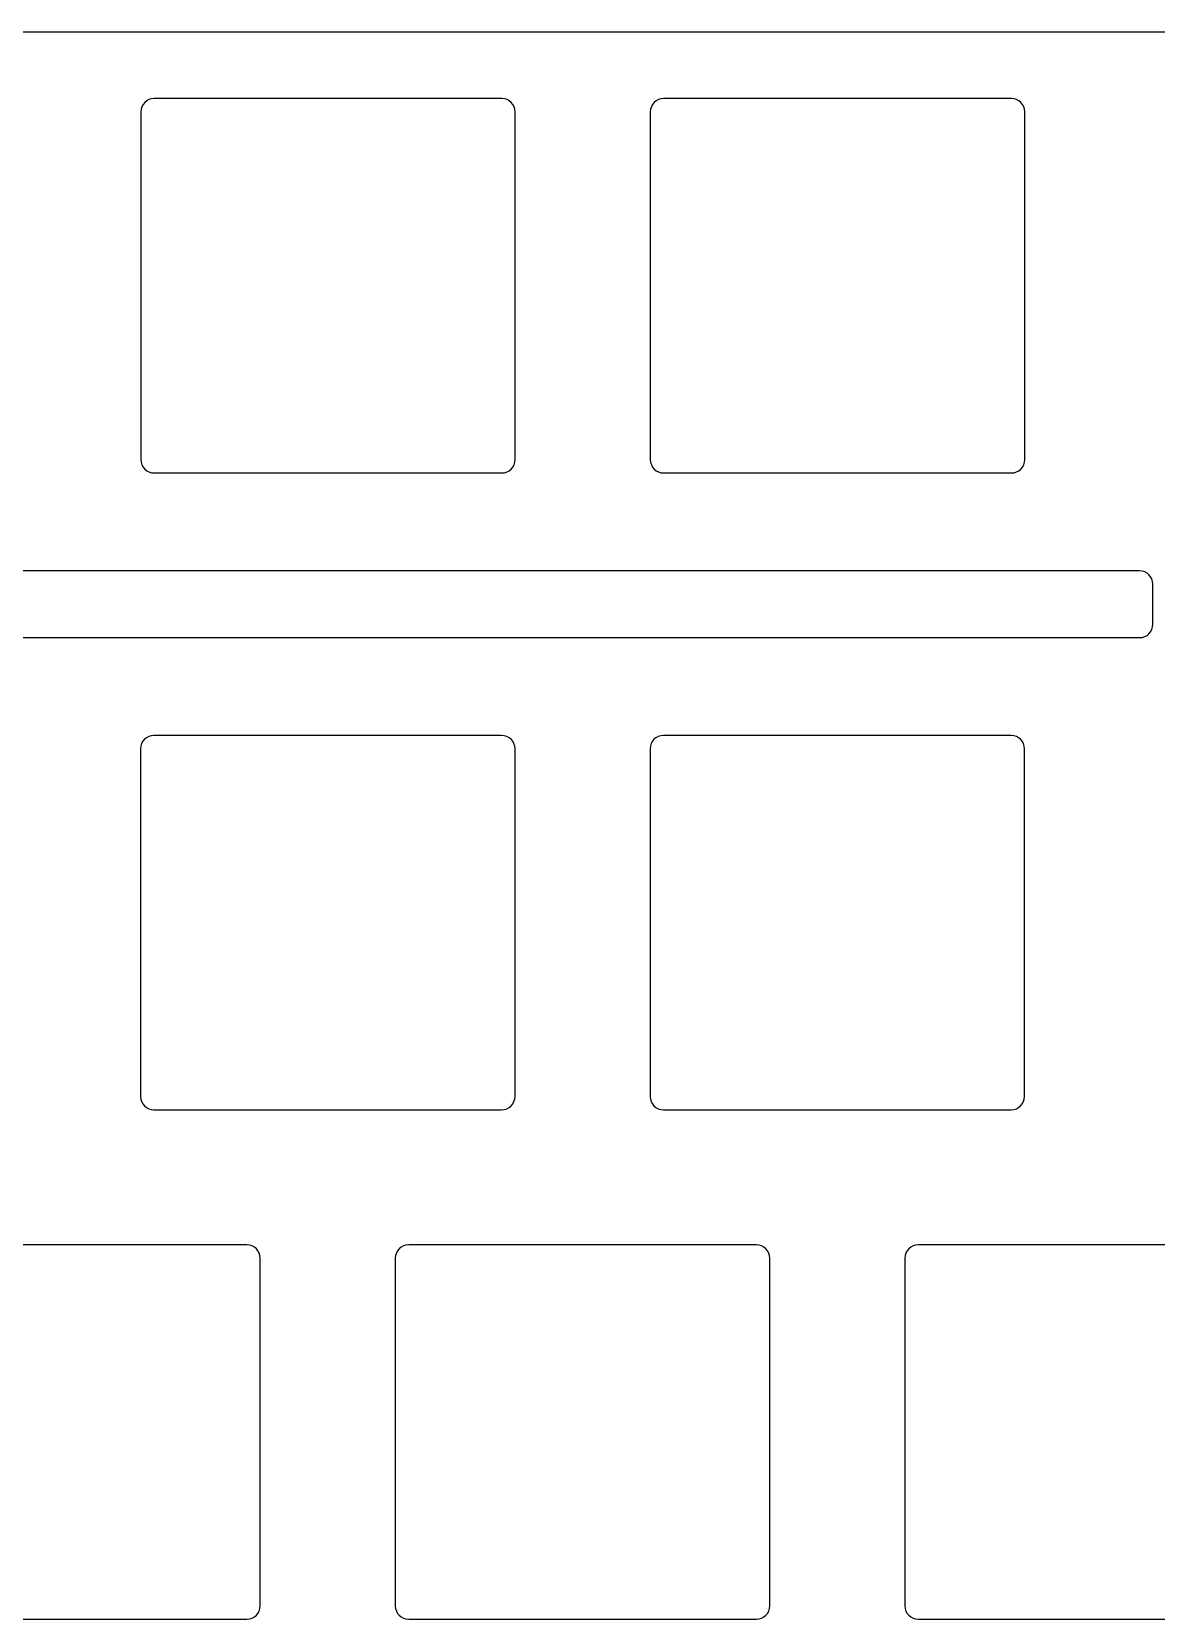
# Model space of a CAD drawing. Header units: millimetres. Extents: x 35 to 382, y 38 to 167.
# Drawn here: x 90 to 132, y 102.6 to 162 of the extents above; entities that cross this region are included whole.
import ezdxf

# ---------------------------------------------------------------- set-up
doc = ezdxf.new("R2010")
doc.units = ezdxf.units.MM
doc.header["$MEASUREMENT"] = 0

msp = doc.modelspace()

# ---------------------------------------------------------------- linework, layer by layer
for p, q in [((65.653, 161.968), (148.391, 161.968)), ((65.653, 161.968), (148.391, 161.968)), ((107.577, 159.468), (94.577, 159.468)), ((107.577, 159.468), (94.577, 159.468)), ((126.627, 159.468), (113.627, 159.468)), ((126.627, 159.468), (113.627, 159.468)), ((94.077, 158.968), (94.077, 145.968)), ((94.077, 158.968), (94.077, 145.968)), ((108.077, 145.968), (108.077, 158.968)), ((108.077, 145.968), (108.077, 158.968)), ((113.127, 158.968), (113.127, 145.968)), ((113.127, 158.968), (113.127, 145.968)), ((127.127, 145.968), (127.127, 158.968)), ((127.127, 145.968), (127.127, 158.968)), ((94.577, 145.468), (107.577, 145.468)), ((94.577, 145.468), (107.577, 145.468)), ((113.627, 145.468), (126.627, 145.468)), ((113.627, 145.468), (126.627, 145.468)), ((131.419, 141.811), (61.419, 141.811)), ((131.419, 141.811), (61.419, 141.811)), ((131.919, 139.811), (131.919, 141.311)), ((131.919, 139.811), (131.919, 141.311)), ((61.419, 139.311), (131.419, 139.311)), ((61.419, 139.311), (131.419, 139.311)), ((107.569, 135.655), (94.569, 135.655)), ((107.569, 135.655), (94.569, 135.655)), ((126.619, 135.655), (113.619, 135.655)), ((126.619, 135.655), (113.619, 135.655)), ((94.069, 135.155), (94.069, 122.155)), ((94.069, 135.155), (94.069, 122.155)), ((108.069, 122.155), (108.069, 135.155)), ((108.069, 122.155), (108.069, 135.155)), ((113.119, 135.155), (113.119, 122.155)), ((113.119, 135.155), (113.119, 122.155)), ((127.119, 122.155), (127.119, 135.155)), ((127.119, 122.155), (127.119, 135.155)), ((94.569, 121.655), (107.569, 121.655)), ((94.569, 121.655), (107.569, 121.655)), ((113.619, 121.655), (126.619, 121.655)), ((113.619, 121.655), (126.619, 121.655)), ((98.044, 116.605), (85.044, 116.605)), ((98.044, 116.605), (85.044, 116.605)), ((117.094, 116.605), (104.094, 116.605)), ((117.094, 116.605), (104.094, 116.605)), ((136.144, 116.605), (123.144, 116.605)), ((136.144, 116.605), (123.144, 116.605)), ((98.544, 103.105), (98.544, 116.105)), ((98.544, 103.105), (98.544, 116.105)), ((103.594, 116.105), (103.594, 103.105)), ((103.594, 116.105), (103.594, 103.105)), ((117.594, 103.105), (117.594, 116.105)), ((117.594, 103.105), (117.594, 116.105)), ((122.644, 116.105), (122.644, 103.105)), ((122.644, 116.105), (122.644, 103.105)), ((85.044, 102.605), (98.044, 102.605)), ((85.044, 102.605), (98.044, 102.605)), ((104.094, 102.605), (117.094, 102.605)), ((104.094, 102.605), (117.094, 102.605)), ((123.144, 102.605), (136.144, 102.605)), ((123.144, 102.605), (136.144, 102.605))]:
    msp.add_line(p, q)
for points in [[(94.577, 159.468), (94.301, 159.468), (94.077, 159.244), (94.077, 158.968)], [(94.577, 159.468), (94.301, 159.468), (94.077, 159.244), (94.077, 158.968)], [(108.077, 158.968), (108.077, 159.244), (107.853, 159.468), (107.577, 159.468)], [(108.077, 158.968), (108.077, 159.244), (107.853, 159.468), (107.577, 159.468)], [(113.627, 159.468), (113.351, 159.468), (113.127, 159.244), (113.127, 158.968)], [(113.627, 159.468), (113.351, 159.468), (113.127, 159.244), (113.127, 158.968)], [(127.127, 158.968), (127.127, 159.244), (126.903, 159.468), (126.627, 159.468)], [(127.127, 158.968), (127.127, 159.244), (126.903, 159.468), (126.627, 159.468)], [(94.077, 145.968), (94.077, 145.691), (94.301, 145.468), (94.577, 145.468)], [(94.077, 145.968), (94.077, 145.691), (94.301, 145.468), (94.577, 145.468)], [(107.577, 145.468), (107.853, 145.468), (108.077, 145.691), (108.077, 145.968)], [(107.577, 145.468), (107.853, 145.468), (108.077, 145.691), (108.077, 145.968)], [(113.127, 145.968), (113.127, 145.691), (113.351, 145.468), (113.627, 145.468)], [(113.127, 145.968), (113.127, 145.691), (113.351, 145.468), (113.627, 145.468)], [(126.627, 145.468), (126.903, 145.468), (127.127, 145.691), (127.127, 145.968)], [(126.627, 145.468), (126.903, 145.468), (127.127, 145.691), (127.127, 145.968)], [(131.919, 141.311), (131.919, 141.587), (131.695, 141.811), (131.419, 141.811)], [(131.919, 141.311), (131.919, 141.587), (131.695, 141.811), (131.419, 141.811)], [(131.419, 139.311), (131.695, 139.311), (131.919, 139.535), (131.919, 139.811)], [(131.419, 139.311), (131.695, 139.311), (131.919, 139.535), (131.919, 139.811)], [(94.569, 135.655), (94.293, 135.655), (94.069, 135.431), (94.069, 135.155)], [(94.569, 135.655), (94.293, 135.655), (94.069, 135.431), (94.069, 135.155)], [(108.069, 135.155), (108.069, 135.431), (107.845, 135.655), (107.569, 135.655)], [(108.069, 135.155), (108.069, 135.431), (107.845, 135.655), (107.569, 135.655)], [(113.619, 135.655), (113.343, 135.655), (113.119, 135.431), (113.119, 135.155)], [(113.619, 135.655), (113.343, 135.655), (113.119, 135.431), (113.119, 135.155)], [(127.119, 135.155), (127.119, 135.431), (126.895, 135.655), (126.619, 135.655)], [(127.119, 135.155), (127.119, 135.431), (126.895, 135.655), (126.619, 135.655)], [(94.069, 122.155), (94.069, 121.879), (94.293, 121.655), (94.569, 121.655)], [(94.069, 122.155), (94.069, 121.879), (94.293, 121.655), (94.569, 121.655)], [(107.569, 121.655), (107.845, 121.655), (108.069, 121.879), (108.069, 122.155)], [(107.569, 121.655), (107.845, 121.655), (108.069, 121.879), (108.069, 122.155)], [(113.119, 122.155), (113.119, 121.879), (113.343, 121.655), (113.619, 121.655)], [(113.119, 122.155), (113.119, 121.879), (113.343, 121.655), (113.619, 121.655)], [(126.619, 121.655), (126.895, 121.655), (127.119, 121.879), (127.119, 122.155)], [(126.619, 121.655), (126.895, 121.655), (127.119, 121.879), (127.119, 122.155)], [(98.544, 116.105), (98.544, 116.381), (98.32, 116.605), (98.044, 116.605)], [(98.544, 116.105), (98.544, 116.381), (98.32, 116.605), (98.044, 116.605)], [(104.094, 116.605), (103.818, 116.605), (103.594, 116.381), (103.594, 116.105)], [(104.094, 116.605), (103.818, 116.605), (103.594, 116.381), (103.594, 116.105)], [(117.594, 116.105), (117.594, 116.381), (117.37, 116.605), (117.094, 116.605)], [(117.594, 116.105), (117.594, 116.381), (117.37, 116.605), (117.094, 116.605)], [(123.144, 116.605), (122.868, 116.605), (122.644, 116.381), (122.644, 116.105)], [(123.144, 116.605), (122.868, 116.605), (122.644, 116.381), (122.644, 116.105)], [(98.044, 102.605), (98.32, 102.605), (98.544, 102.829), (98.544, 103.105)], [(98.044, 102.605), (98.32, 102.605), (98.544, 102.829), (98.544, 103.105)], [(103.594, 103.105), (103.594, 102.829), (103.818, 102.605), (104.094, 102.605)], [(103.594, 103.105), (103.594, 102.829), (103.818, 102.605), (104.094, 102.605)], [(117.094, 102.605), (117.37, 102.605), (117.594, 102.829), (117.594, 103.105)], [(117.094, 102.605), (117.37, 102.605), (117.594, 102.829), (117.594, 103.105)], [(122.644, 103.105), (122.644, 102.829), (122.868, 102.605), (123.144, 102.605)], [(122.644, 103.105), (122.644, 102.829), (122.868, 102.605), (123.144, 102.605)]]:
    msp.add_open_spline(points, degree=3)

doc.saveas('drawing.dxf')
